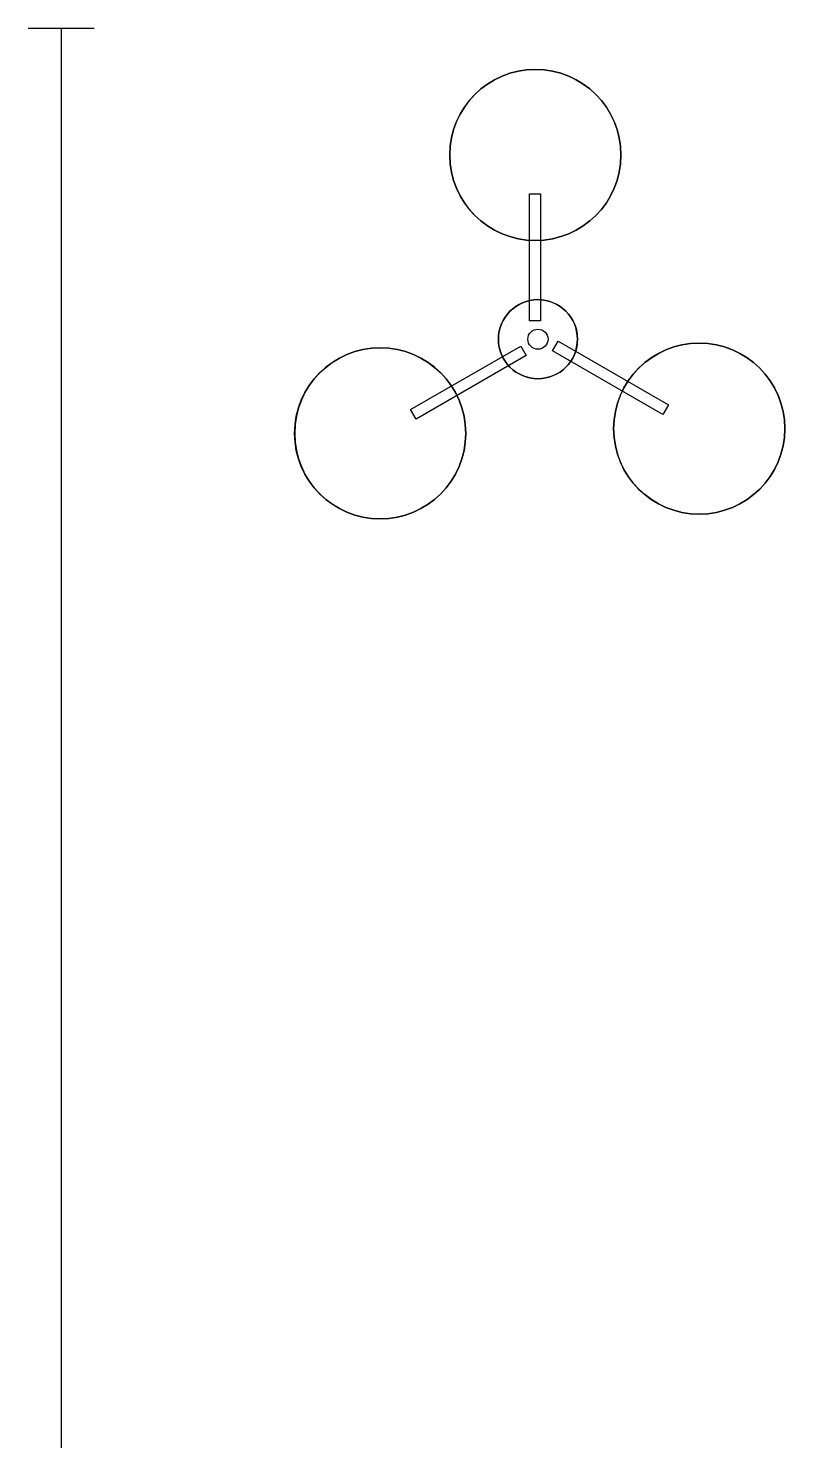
# Model space of a CAD drawing. Extents: x 0 to 232, y 0 to 425.
# Drawn here: x 133.9 to 231.6, y 242.7 to 425.2 of the extents above; entities that cross this region are included whole.
import ezdxf

# ---------------------------------------------------------------- set-up
doc = ezdxf.new("R2010")
doc.units = 0
doc.layers.add('LIVELLO_1', color=160, linetype='Continuous')

# ---------------------------------------------------------------- blocks, each defined once
blk = doc.blocks.new('AI9-BLK2')
at = {"layer": 'LIVELLO_1', "color": 7}
for centre in [(-0.56, 17.98), (-20.6, -17.98), (20.59, -17.37)]:
    blk.add_circle(centre, 11.05, dxfattribs=at)
for points in [[(-0.56, 29.03), (5.54, 29.03), (10.49, 24.09), (10.49, 17.98), (10.49, 11.88), (5.54, 6.93), (-0.56, 6.93), (-6.67, 6.93), (-11.61, 11.88), (-11.61, 17.98), (-11.61, 24.09), (-6.67, 29.03), (-0.56, 29.03)], [(-20.6, -6.93), (-14.49, -6.93), (-9.55, -11.87), (-9.55, -17.98), (-9.55, -24.08), (-14.49, -29.03), (-20.6, -29.03), (-26.7, -29.03), (-31.64, -24.08), (-31.64, -17.98), (-31.64, -11.87), (-26.7, -6.93), (-20.6, -6.93)], [(20.59, -6.32), (26.69, -6.32), (31.64, -11.27), (31.64, -17.37), (31.64, -23.47), (26.69, -28.42), (20.59, -28.42), (14.48, -28.42), (9.54, -23.47), (9.54, -17.37), (9.54, -11.27), (14.48, -6.32), (20.59, -6.32)]]:
    blk.add_open_spline(points, degree=3, knots=[0, 0, 0, 0, 1, 1, 1, 2, 2, 2, 3, 3, 3, 4, 4, 4, 4], dxfattribs=at)
blk = doc.blocks.new('AI9-BLK1')
at = {"layer": 'LIVELLO_1', "color": 7}
for p, q in [((18, 212.47), (26.51, 212.47)), ((22.26, 212.47), (22.26, 25.93))]:
    blk.add_line(p, q, dxfattribs=at)
for points in [[(82.73, 191.1), (84.16, 191.1), (84.16, 174.67), (82.73, 174.67)], [(82.73, 174.67), (82.73, 191.1), (84.16, 191.1), (84.16, 174.67)], [(86.42, 172.03), (100.66, 163.81), (99.94, 162.57), (85.71, 170.79)], [(86.42, 172.03), (100.66, 163.81), (99.94, 162.57), (85.71, 170.79)], [(82.3, 170.18), (68.07, 161.97), (67.35, 163.21), (81.58, 171.42)], [(82.3, 170.18), (68.07, 161.97), (67.35, 163.21), (81.58, 171.42)]]:
    blk.add_lwpolyline(points, close=True, dxfattribs=at)
for radius in [5.11, 1.3]:
    blk.add_circle((83.81, 172.3), radius, dxfattribs=at)
blk.add_open_spline([(83.81, 177.41), (86.63, 177.41), (88.91, 175.12), (88.91, 172.3), (88.91, 169.48), (86.63, 167.19), (83.81, 167.19), (80.99, 167.19), (78.7, 169.48), (78.7, 172.3), (78.7, 175.12), (80.99, 177.41), (83.81, 177.41)], degree=3, knots=[0, 0, 0, 0, 1, 1, 1, 2, 2, 2, 3, 3, 3, 4, 4, 4, 4], dxfattribs=at)
blk.add_blockref('AI9-BLK2', (84.04, 178.12), dxfattribs=at)

msp = doc.modelspace()

# ---------------------------------------------------------------- block references
at = {"layer": 'LIVELLO_1', "color": 7}
msp.add_blockref('AI9-BLK1', (115.875442, 212.722761), dxfattribs=at)

doc.saveas('drawing.dxf')
